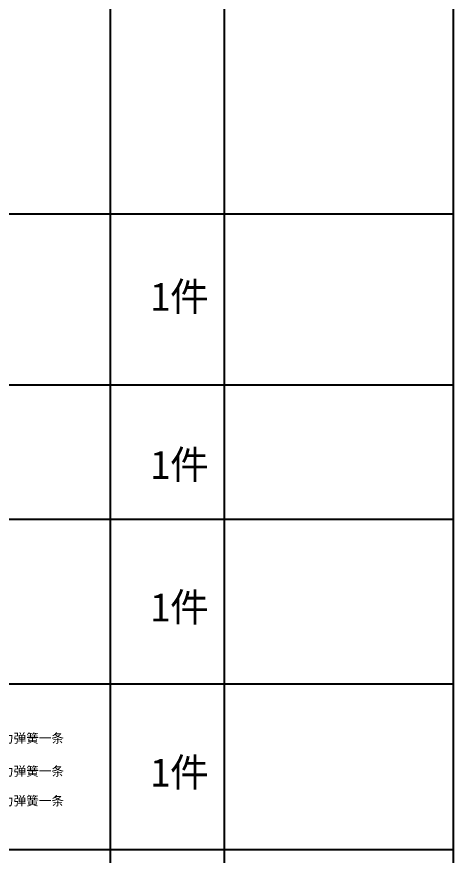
# Model space of a CAD drawing. Header units: millimetres. Extents: x 6817 to 10425, y -2870 to -164.
# Drawn here: x 10299 to 10425.2, y -1228.3 to -986.2 of the extents above; entities that cross this region are included whole.
import ezdxf

# ---------------------------------------------------------------- set-up
doc = ezdxf.new("R2010")
doc.units = ezdxf.units.MM
doc.layers.add('图层2', color=108, linetype='Continuous')
doc.styles.get("Standard").update_dxf_attribs({"font": 'txt', "bigfont": 'gbcbig.shx'})

msp = doc.modelspace()

# ---------------------------------------------------------------- linework, layer by layer
at = {"layer": '图层2', "color": 2, "linetype": 'ByBlock'}
for p, q in [((10325.95, -853.694), (10325.95, -1043.18)), ((10358.925, -853.694), (10358.925, -1043.18)), ((10425.184, -853.694), (10425.184, -1043.18)), ((10425.184, -1043.18), (10129.479, -1043.18)), ((10425.184, -1043.18), (10129.479, -1043.18)), ((10325.95, -1043.18), (10325.95, -1131.387)), ((10358.925, -1043.18), (10358.925, -1131.387)), ((10425.184, -1043.18), (10425.184, -1131.387)), ((10425.184, -1092.602), (10129.479, -1092.602)), ((10425.184, -1092.602), (10129.479, -1092.602)), ((10425.184, -1131.387), (10129.479, -1131.387)), ((10425.184, -1131.387), (10129.479, -1131.387)), ((10325.95, -1131.387), (10325.95, -1307.048)), ((10358.925, -1131.387), (10358.925, -1307.048)), ((10425.184, -1131.387), (10425.184, -1307.048)), ((10425.184, -1178.922), (10129.479, -1178.922)), ((10129.479, -1226.604), (10425.184, -1226.604))]:
    msp.add_line(p, q, dxfattribs=at)

# ---------------------------------------------------------------- texts
at = {"color": 2, "attachment_point": 1}
for s, insert, char_height, width in [('{\\fSimSun|b0|i0|c134|p2;1件}', (10337.726, -1062.883), 8.21872, 36.05545), ('{\\fSimSun|b0|i0|c134|p2;1件}', (10337.726, -1111.404), 8.21872, 36.05545), ('{\\fSimSun|b0|i0|c134|p2;1件}', (10337.726, -1152.582), 8.21872, 36.05545), ('{\\fSimSun|b0|i0|c134|p2;80*13*1.2强力弹簧一条}', (10274.434, -1193.17), 2.67108, 43.34825), ('{\\fSimSun|b0|i0|c134|p2;1件}', (10337.726, -1200.268), 8.21872, 36.05545), ('{\\fSimSun|b0|i0|c134|p2;80*13*1.4强力弹簧一条}', (10274.434, -1202.699), 2.67108, 43.34825), ('{\\fSimSun|b0|i0|c134|p2;80*13*1.5强力弹簧一条}', (10274.434, -1211.259), 2.67108, 43.34825)]:
    msp.add_mtext(s, dxfattribs=dict(at, insert=insert, char_height=char_height, width=width))

doc.saveas('drawing.dxf')
